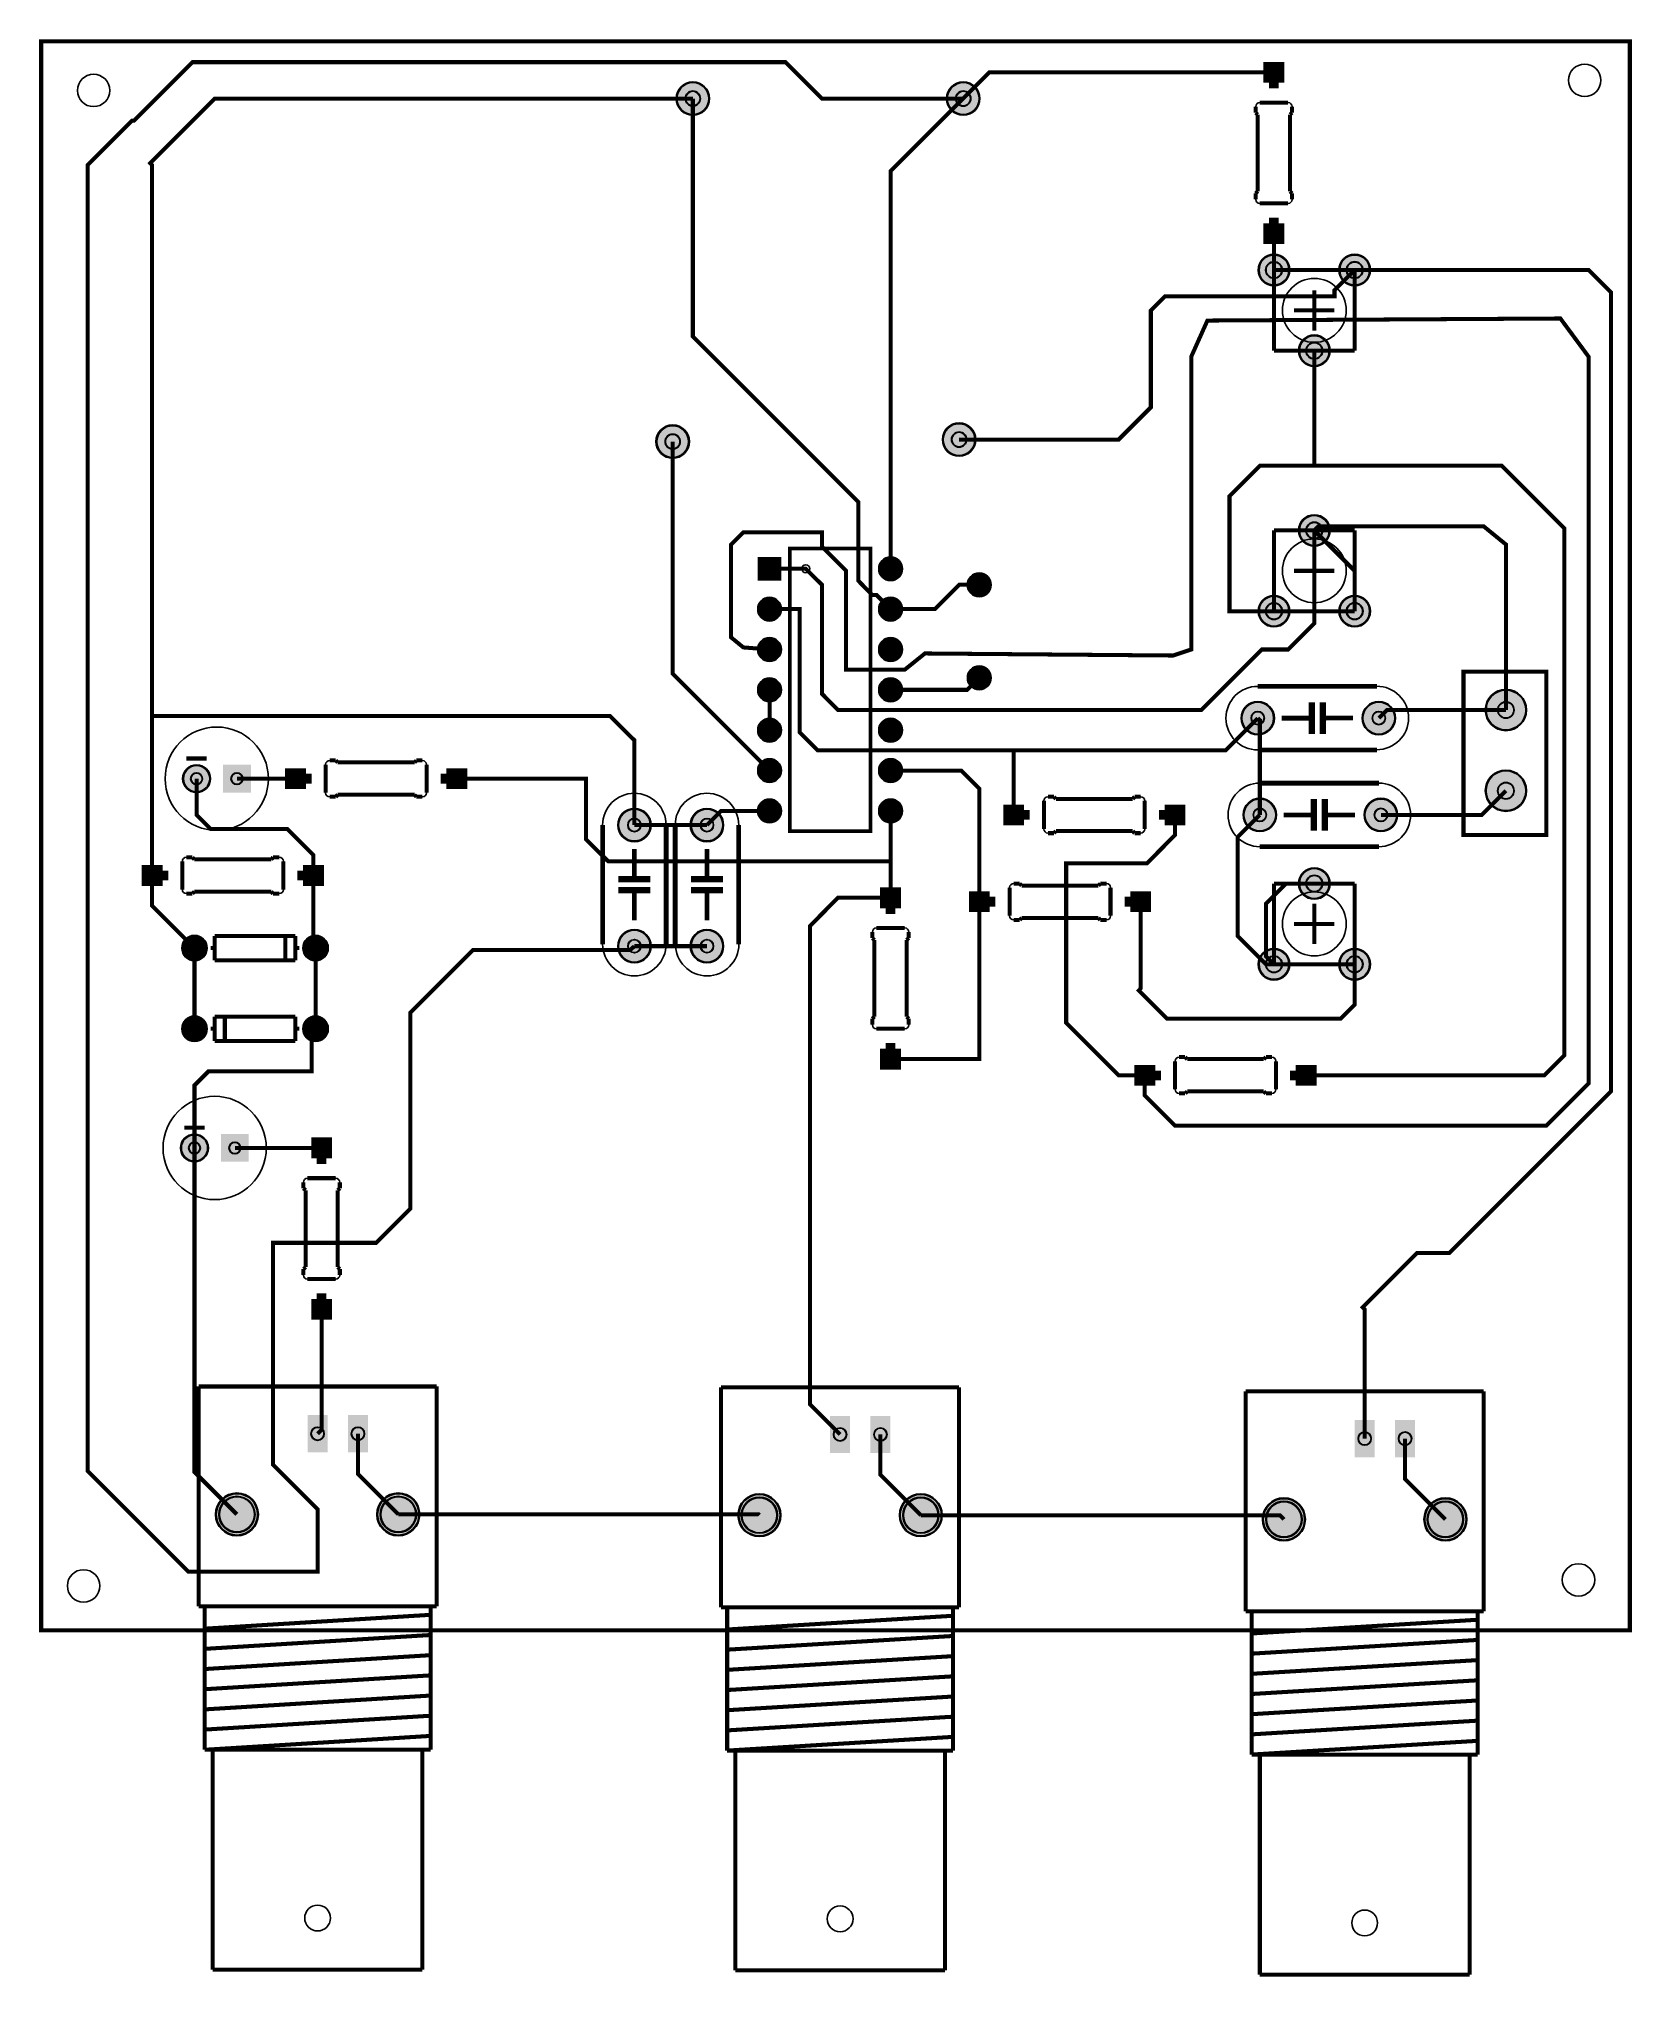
# Model space of a CAD drawing. Header units: millimetres. Extents: x 0 to 100, y -23 to 100.
import ezdxf

# ---------------------------------------------------------------- set-up
doc = ezdxf.new("R2010")
doc.units = ezdxf.units.MM
for name, color, linetype, true_color in [('BoardOutLine', 7, 'Continuous', 0xff00ff), ('BottomSolderMaskLayer', 7, 'Continuous', 0xaa00ff), ('Document', 7, 'Continuous', 0xffffff), ('Multi-Layer', 7, 'Continuous', 0xc0c0c0), ('TopLayer', 7, 'Continuous', 0xff0000), ('TopSilkLayer', 7, 'Continuous', 0xffcc00), ('TopSolderMaskLayer', 7, 'Continuous', 0x800080)]:
    doc.layers.add(name, color=color, linetype=linetype, true_color=true_color)

msp = doc.modelspace()

# ---------------------------------------------------------------- hatches: boundary and pattern name
at = {"layer": 'BottomSolderMaskLayer'}
for points in [[(76.94, 97.39), (76.94, 98.7), (78.25, 98.7), (78.25, 97.39)], [(39.97, 96.39, 1), (42.07, 96.39, 1)], [(56.99, 96.39, 1), (59.09, 96.39, 1)], [(76.94, 87.23), (76.94, 88.54), (78.25, 88.54), (78.25, 87.23)], [(76.61, 85.6, 1), (78.59, 85.6, 1)], [(81.69, 85.6, 1), (83.67, 85.6, 1)], [(79.15, 80.52, 1), (81.13, 80.52, 1)], [(38.7, 74.8, 1), (40.8, 74.8, 1)], [(56.73, 74.93, 1), (58.84, 74.93, 1)], [(79.15, 69.21, 1), (81.13, 69.21, 1)], [(46.6, 67.55), (46.6, 66.05), (45.1, 66.05), (45.1, 67.55)], [(52.72, 66.8, 1), (54.22, 66.8, 1)], [(58.31, 65.79, 1), (59.8, 65.79, 1)], [(45.1, 64.26, 1), (46.6, 64.26, 1)], [(52.72, 64.26, 1), (54.22, 64.26, 1)], [(76.61, 64.13, 1), (78.59, 64.13, 1)], [(81.69, 64.13, 1), (83.67, 64.13, 1)], [(45.1, 61.72, 1), (46.6, 61.72, 1)], [(52.72, 61.72, 1), (54.22, 61.72, 1)], [(58.31, 59.94, 1), (59.8, 59.94, 1)], [(45.1, 59.18, 1), (46.6, 59.18, 1)], [(52.72, 59.18, 1), (54.22, 59.18, 1)], [(90.9, 57.91, 1), (93.5, 57.91, 1)], [(75.53, 57.4, 1), (77.63, 57.4, 1)], [(83.15, 57.4, 1), (85.25, 57.4, 1)], [(45.1, 56.64, 1), (46.6, 56.64, 1)], [(52.72, 56.64, 1), (54.22, 56.64, 1)], [(8.9, 53.59, 1), (10.66, 53.59, 1)], [(11.44, 54.47), (13.2, 54.47), (13.2, 52.72), (11.44, 52.72)], [(15.35, 54.25), (16.66, 54.25), (16.66, 52.94), (15.35, 52.94)], [(25.51, 54.25), (26.82, 54.25), (26.82, 52.94), (25.51, 52.94)], [(45.1, 54.1, 1), (46.6, 54.1, 1)], [(52.72, 54.1, 1), (54.22, 54.1, 1)], [(90.9, 52.83, 1), (93.5, 52.83, 1)], [(45.1, 51.56, 1), (46.6, 51.56, 1)], [(52.72, 51.56, 1), (54.22, 51.56, 1)], [(60.56, 51.96), (61.87, 51.96), (61.87, 50.65), (60.56, 50.65)], [(70.72, 51.96), (72.03, 51.96), (72.03, 50.65), (70.72, 50.65)], [(75.66, 51.31, 1), (77.76, 51.31, 1)], [(83.28, 51.31, 1), (85.38, 51.31, 1)], [(36.29, 50.67, 1), (38.39, 50.67, 1)], [(40.86, 50.67, 1), (42.96, 50.67, 1)], [(6.33, 48.15), (7.64, 48.15), (7.64, 46.84), (6.33, 46.84)], [(16.49, 48.15), (17.8, 48.15), (17.8, 46.84), (16.49, 46.84)], [(79.15, 46.99, 1), (81.13, 46.99, 1)], [(52.81, 45.44), (52.81, 46.76), (54.12, 46.76), (54.12, 45.44)], [(58.4, 46.5), (59.71, 46.5), (59.71, 45.19), (58.4, 45.19)], [(68.56, 46.5), (69.87, 46.5), (69.87, 45.19), (68.56, 45.19)], [(8.85, 42.93, 1), (10.45, 42.93, 1)], [(16.47, 42.93, 1), (18.07, 42.93, 1)], [(36.29, 43.05, 1), (38.39, 43.05, 1)], [(40.86, 43.05, 1), (42.96, 43.05, 1)], [(76.61, 41.91, 1), (78.59, 41.91, 1)], [(81.69, 41.91, 1), (83.67, 41.91, 1)], [(8.85, 37.85, 1), (10.45, 37.85, 1)], [(16.47, 37.85, 1), (18.07, 37.85, 1)], [(52.81, 35.28), (52.81, 36.6), (54.12, 36.6), (54.12, 35.28)], [(68.81, 35.58), (70.13, 35.58), (70.13, 34.27), (68.81, 34.27)], [(78.97, 35.58), (80.29, 35.58), (80.29, 34.27), (78.97, 34.27)], [(8.78, 30.35, 1), (10.53, 30.35, 1)], [(11.32, 31.23), (13.07, 31.23), (13.07, 29.48), (11.32, 29.48)], [(17, 29.7), (17, 31.01), (18.31, 31.01), (18.31, 29.7)], [(17, 19.54), (17, 20.85), (18.31, 20.85), (18.31, 19.54)], [(18.03, 13.54), (18.03, 11.2), (16.77, 11.2), (16.77, 13.54)], [(20.57, 13.54), (20.57, 11.2), (19.31, 11.2), (19.31, 13.54)], [(50.92, 13.49), (50.92, 11.15), (49.66, 11.15), (49.66, 13.49)], [(53.46, 13.49), (53.46, 11.15), (52.2, 11.15), (52.2, 13.49)], [(83.94, 13.24), (83.94, 10.89), (82.68, 10.89), (82.68, 13.24)], [(86.48, 13.24), (86.48, 10.89), (85.22, 10.89), (85.22, 13.24)], [(10.97, 7.29, 1), (13.67, 7.29, 1)], [(21.13, 7.29, 1), (23.83, 7.29, 1)], [(43.86, 7.24, 1), (46.56, 7.24, 1)], [(54.02, 7.24, 1), (56.72, 7.24, 1)], [(76.88, 6.98, 1), (79.58, 6.98, 1)], [(87.04, 6.98, 1), (89.74, 6.98, 1)]]:
    msp.add_hatch(color=256, dxfattribs=at).paths.add_polyline_path(points)
at = {"layer": 'Multi-Layer'}
for points in [[(76.99, 97.44), (76.99, 98.65), (78.2, 98.65), (78.2, 97.44)], [(76.99, 87.28), (76.99, 88.49), (78.2, 88.49), (78.2, 87.28)], [(76.66, 85.6, 1), (78.54, 85.6, 1)], [(81.74, 85.6, 1), (83.62, 85.6, 1)], [(79.2, 80.52, 1), (81.08, 80.52, 1)], [(79.2, 69.21, 1), (81.08, 69.21, 1)], [(46.55, 67.5), (46.55, 66.1), (45.15, 66.1), (45.15, 67.5)], [(52.77, 66.8, 1), (54.17, 66.8, 1)], [(45.15, 64.26, 1), (46.55, 64.26, 1)], [(52.77, 64.26, 1), (54.17, 64.26, 1)], [(76.66, 64.13, 1), (78.54, 64.13, 1)], [(81.74, 64.13, 1), (83.62, 64.13, 1)], [(45.15, 61.72, 1), (46.55, 61.72, 1)], [(52.77, 61.72, 1), (54.17, 61.72, 1)], [(45.15, 59.18, 1), (46.55, 59.18, 1)], [(52.77, 59.18, 1), (54.17, 59.18, 1)], [(75.58, 57.4, 1), (77.58, 57.4, 1)], [(83.2, 57.4, 1), (85.2, 57.4, 1)], [(90.95, 57.91, 1), (93.45, 57.91, 1)], [(45.15, 56.64, 1), (46.55, 56.64, 1)], [(52.77, 56.64, 1), (54.17, 56.64, 1)], [(8.95, 53.59, 1), (10.6, 53.59, 1)], [(11.49, 54.42), (13.14, 54.42), (13.14, 52.77), (11.49, 52.77)], [(45.15, 54.1, 1), (46.55, 54.1, 1)], [(52.77, 54.1, 1), (54.17, 54.1, 1)], [(15.4, 54.2), (16.61, 54.2), (16.61, 52.99), (15.4, 52.99)], [(25.56, 54.2), (26.77, 54.2), (26.77, 52.99), (25.56, 52.99)], [(90.95, 52.83, 1), (93.45, 52.83, 1)], [(45.15, 51.56, 1), (46.55, 51.56, 1)], [(52.77, 51.56, 1), (54.17, 51.56, 1)], [(60.61, 51.91), (61.82, 51.91), (61.82, 50.7), (60.61, 50.7)], [(70.77, 51.91), (71.98, 51.91), (71.98, 50.7), (70.77, 50.7)], [(75.71, 51.31, 1), (77.71, 51.31, 1)], [(83.33, 51.31, 1), (85.33, 51.31, 1)], [(36.34, 50.67, 1), (38.34, 50.67, 1)], [(40.91, 50.67, 1), (42.91, 50.67, 1)], [(6.38, 48.1), (7.59, 48.1), (7.59, 46.89), (6.38, 46.89)], [(16.54, 48.1), (17.75, 48.1), (17.75, 46.89), (16.54, 46.89)], [(79.2, 46.99, 1), (81.08, 46.99, 1)], [(52.86, 45.5), (52.86, 46.71), (54.07, 46.71), (54.07, 45.5)], [(58.45, 46.45), (59.66, 46.45), (59.66, 45.24), (58.45, 45.24)], [(68.61, 46.45), (69.82, 46.45), (69.82, 45.24), (68.61, 45.24)], [(8.9, 42.93, 1), (10.4, 42.93, 1)], [(16.52, 42.93, 1), (18.02, 42.93, 1)], [(36.34, 43.05, 1), (38.34, 43.05, 1)], [(40.91, 43.05, 1), (42.91, 43.05, 1)], [(76.66, 41.91, 1), (78.54, 41.91, 1)], [(81.74, 41.91, 1), (83.62, 41.91, 1)], [(8.9, 37.85, 1), (10.4, 37.85, 1)], [(16.52, 37.85, 1), (18.02, 37.85, 1)], [(52.86, 35.34), (52.86, 36.55), (54.07, 36.55), (54.07, 35.34)], [(68.86, 35.53), (70.07, 35.53), (70.07, 34.32), (68.86, 34.32)], [(79.02, 35.53), (80.23, 35.53), (80.23, 34.32), (79.02, 34.32)], [(8.83, 30.35, 1), (10.48, 30.35, 1)], [(11.37, 31.18), (13.02, 31.18), (13.02, 29.53), (11.37, 29.53)], [(17.05, 29.75), (17.05, 30.96), (18.26, 30.96), (18.26, 29.75)], [(17.05, 19.59), (17.05, 20.8), (18.26, 20.8), (18.26, 19.59)], [(18, 13.45), (18, 11.29), (16.8, 11.29), (16.8, 13.45)], [(20.54, 13.45), (20.54, 11.29), (19.34, 11.29), (19.34, 13.45)], [(50.89, 13.4), (50.89, 11.24), (49.69, 11.24), (49.69, 13.4)], [(53.43, 13.4), (53.43, 11.24), (52.23, 11.24), (52.23, 13.4)], [(83.91, 13.14), (83.91, 10.99), (82.71, 10.99), (82.71, 13.14)], [(86.45, 13.14), (86.45, 10.99), (85.25, 10.99), (85.25, 13.14)], [(11.02, 7.29, 1), (13.62, 7.29, 1)], [(21.18, 7.29, 1), (23.78, 7.29, 1)], [(43.91, 7.24, 1), (46.51, 7.24, 1)], [(54.07, 7.24, 1), (56.67, 7.24, 1)], [(76.93, 6.98, 1), (79.53, 6.98, 1)], [(87.09, 6.98, 1), (89.69, 6.98, 1)]]:
    msp.add_hatch(color=256, dxfattribs=at).paths.add_polyline_path(points)
at = {"layer": 'TopSolderMaskLayer'}
for points in [[(76.94, 97.39), (76.94, 98.7), (78.25, 98.7), (78.25, 97.39)], [(39.97, 96.39, 1), (42.07, 96.39, 1)], [(56.99, 96.39, 1), (59.09, 96.39, 1)], [(76.94, 87.23), (76.94, 88.54), (78.25, 88.54), (78.25, 87.23)], [(76.61, 85.6, 1), (78.59, 85.6, 1)], [(81.69, 85.6, 1), (83.67, 85.6, 1)], [(79.15, 80.52, 1), (81.13, 80.52, 1)], [(38.7, 74.8, 1), (40.8, 74.8, 1)], [(56.73, 74.93, 1), (58.84, 74.93, 1)], [(79.15, 69.21, 1), (81.13, 69.21, 1)], [(46.6, 67.55), (46.6, 66.05), (45.1, 66.05), (45.1, 67.55)], [(52.72, 66.8, 1), (54.22, 66.8, 1)], [(58.31, 65.79, 1), (59.8, 65.79, 1)], [(45.1, 64.26, 1), (46.6, 64.26, 1)], [(52.72, 64.26, 1), (54.22, 64.26, 1)], [(76.61, 64.13, 1), (78.59, 64.13, 1)], [(81.69, 64.13, 1), (83.67, 64.13, 1)], [(45.1, 61.72, 1), (46.6, 61.72, 1)], [(52.72, 61.72, 1), (54.22, 61.72, 1)], [(58.31, 59.94, 1), (59.8, 59.94, 1)], [(45.1, 59.18, 1), (46.6, 59.18, 1)], [(52.72, 59.18, 1), (54.22, 59.18, 1)], [(90.9, 57.91, 1), (93.5, 57.91, 1)], [(75.53, 57.4, 1), (77.63, 57.4, 1)], [(83.15, 57.4, 1), (85.25, 57.4, 1)], [(45.1, 56.64, 1), (46.6, 56.64, 1)], [(52.72, 56.64, 1), (54.22, 56.64, 1)], [(8.9, 53.59, 1), (10.66, 53.59, 1)], [(11.44, 54.47), (13.2, 54.47), (13.2, 52.72), (11.44, 52.72)], [(15.35, 54.25), (16.66, 54.25), (16.66, 52.94), (15.35, 52.94)], [(25.51, 54.25), (26.82, 54.25), (26.82, 52.94), (25.51, 52.94)], [(45.1, 54.1, 1), (46.6, 54.1, 1)], [(52.72, 54.1, 1), (54.22, 54.1, 1)], [(90.9, 52.83, 1), (93.5, 52.83, 1)], [(45.1, 51.56, 1), (46.6, 51.56, 1)], [(52.72, 51.56, 1), (54.22, 51.56, 1)], [(60.56, 51.96), (61.87, 51.96), (61.87, 50.65), (60.56, 50.65)], [(70.72, 51.96), (72.03, 51.96), (72.03, 50.65), (70.72, 50.65)], [(75.66, 51.31, 1), (77.76, 51.31, 1)], [(83.28, 51.31, 1), (85.38, 51.31, 1)], [(36.29, 50.67, 1), (38.39, 50.67, 1)], [(40.86, 50.67, 1), (42.96, 50.67, 1)], [(6.33, 48.15), (7.64, 48.15), (7.64, 46.84), (6.33, 46.84)], [(16.49, 48.15), (17.8, 48.15), (17.8, 46.84), (16.49, 46.84)], [(79.15, 46.99, 1), (81.13, 46.99, 1)], [(52.81, 45.44), (52.81, 46.76), (54.12, 46.76), (54.12, 45.44)], [(58.4, 46.5), (59.71, 46.5), (59.71, 45.19), (58.4, 45.19)], [(68.56, 46.5), (69.87, 46.5), (69.87, 45.19), (68.56, 45.19)], [(8.85, 42.93, 1), (10.45, 42.93, 1)], [(16.47, 42.93, 1), (18.07, 42.93, 1)], [(36.29, 43.05, 1), (38.39, 43.05, 1)], [(40.86, 43.05, 1), (42.96, 43.05, 1)], [(76.61, 41.91, 1), (78.59, 41.91, 1)], [(81.69, 41.91, 1), (83.67, 41.91, 1)], [(8.85, 37.85, 1), (10.45, 37.85, 1)], [(16.47, 37.85, 1), (18.07, 37.85, 1)], [(52.81, 35.28), (52.81, 36.6), (54.12, 36.6), (54.12, 35.28)], [(68.81, 35.58), (70.13, 35.58), (70.13, 34.27), (68.81, 34.27)], [(78.97, 35.58), (80.29, 35.58), (80.29, 34.27), (78.97, 34.27)], [(8.78, 30.35, 1), (10.53, 30.35, 1)], [(11.32, 31.23), (13.07, 31.23), (13.07, 29.48), (11.32, 29.48)], [(17, 29.7), (17, 31.01), (18.31, 31.01), (18.31, 29.7)], [(17, 19.54), (17, 20.85), (18.31, 20.85), (18.31, 19.54)], [(18.03, 13.54), (18.03, 11.2), (16.77, 11.2), (16.77, 13.54)], [(20.57, 13.54), (20.57, 11.2), (19.31, 11.2), (19.31, 13.54)], [(50.92, 13.49), (50.92, 11.15), (49.66, 11.15), (49.66, 13.49)], [(53.46, 13.49), (53.46, 11.15), (52.2, 11.15), (52.2, 13.49)], [(83.94, 13.24), (83.94, 10.89), (82.68, 10.89), (82.68, 13.24)], [(86.48, 13.24), (86.48, 10.89), (85.22, 10.89), (85.22, 13.24)], [(10.97, 7.29, 1), (13.67, 7.29, 1)], [(21.13, 7.29, 1), (23.83, 7.29, 1)], [(43.86, 7.24, 1), (46.56, 7.24, 1)], [(54.02, 7.24, 1), (56.72, 7.24, 1)], [(76.88, 6.98, 1), (79.58, 6.98, 1)], [(87.04, 6.98, 1), (89.74, 6.98, 1)]]:
    msp.add_hatch(color=256, dxfattribs=at).paths.add_polyline_path(points)

# ---------------------------------------------------------------- linework, layer by layer
at = {"layer": 'BoardOutLine', "const_width": 0.254}
msp.add_lwpolyline([(0, 100), (100, 100), (100, 0), (0, 0), (0, 100)], close=True, dxfattribs=at)
at = {"layer": 'BottomSolderMaskLayer'}
for centre, radius in [((41.02, 96.39), 1.05), ((58.04, 96.39), 1.05), ((77.6, 98.04), 0.44), ((41.02, 96.39), 0.48), ((58.04, 96.39), 0.48), ((77.6, 87.88), 0.44), ((77.6, 85.6), 0.991), ((82.68, 85.6), 0.991), ((77.6, 85.6), 0.527), ((82.68, 85.6), 0.527), ((80.14, 80.52), 0.991), ((80.14, 80.52), 0.527), ((39.75, 74.8), 1.05), ((39.75, 74.8), 0.48), ((57.78, 74.93), 1.05), ((57.78, 74.93), 0.48), ((80.14, 69.21), 0.991), ((80.14, 69.21), 0.527), ((45.85, 66.8), 0.381), ((53.47, 66.8), 0.749), ((53.47, 66.8), 0.381), ((59.05, 65.79), 0.749), ((59.05, 65.79), 0.381), ((45.85, 64.26), 0.749), ((45.85, 64.26), 0.381), ((53.47, 64.26), 0.749), ((53.47, 64.26), 0.381), ((77.6, 64.13), 0.991), ((77.6, 64.13), 0.527), ((82.68, 64.13), 0.991), ((82.68, 64.13), 0.527), ((45.85, 61.72), 0.749), ((45.85, 61.72), 0.381), ((53.47, 61.72), 0.749), ((53.47, 61.72), 0.381), ((59.05, 59.94), 0.749), ((45.85, 59.18), 0.749), ((45.85, 59.18), 0.381), ((53.47, 59.18), 0.749), ((53.47, 59.18), 0.381), ((59.05, 59.94), 0.381), ((92.2, 57.91), 1.3), ((76.58, 57.4), 1.05), ((84.2, 57.4), 1.05), ((92.2, 57.91), 0.52), ((45.85, 56.64), 0.749), ((45.85, 56.64), 0.381), ((53.47, 56.64), 0.749), ((53.47, 56.64), 0.381), ((76.58, 57.4), 0.42), ((84.2, 57.4), 0.42), ((9.78, 53.59), 0.876), ((45.85, 54.1), 0.749), ((45.85, 54.1), 0.381), ((53.47, 54.1), 0.749), ((53.47, 54.1), 0.381), ((9.78, 53.59), 0.372), ((12.32, 53.59), 0.372), ((16, 53.59), 0.44), ((26.16, 53.59), 0.44), ((92.2, 52.83), 1.3), ((92.2, 52.83), 0.52), ((45.85, 51.56), 0.749), ((45.85, 51.56), 0.381), ((53.47, 51.56), 0.749), ((53.47, 51.56), 0.381), ((76.71, 51.31), 1.05), ((84.33, 51.31), 1.05), ((37.34, 50.67), 1.05), ((37.34, 50.67), 0.42), ((41.91, 50.67), 1.05), ((41.91, 50.67), 0.42), ((61.21, 51.31), 0.44), ((71.37, 51.31), 0.44), ((76.71, 51.31), 0.42), ((84.33, 51.31), 0.42), ((6.98, 47.5), 0.44), ((17.14, 47.5), 0.44), ((80.14, 46.99), 0.991), ((80.14, 46.99), 0.527), ((53.47, 46.1), 0.44), ((59.05, 45.85), 0.44), ((69.21, 45.85), 0.44), ((9.65, 42.93), 0.801), ((9.65, 42.93), 0.534), ((17.27, 42.93), 0.801), ((17.27, 42.93), 0.534), ((37.34, 43.05), 1.05), ((37.34, 43.05), 0.42), ((41.91, 43.05), 1.05), ((41.91, 43.05), 0.42), ((77.6, 41.91), 0.991), ((77.6, 41.91), 0.527), ((82.68, 41.91), 0.991), ((82.68, 41.91), 0.527), ((9.65, 37.85), 0.801), ((9.65, 37.85), 0.534), ((17.27, 37.85), 0.801), ((17.27, 37.85), 0.534), ((53.47, 35.94), 0.44), ((69.47, 34.92), 0.44), ((79.63, 34.92), 0.44), ((9.65, 30.35), 0.876), ((9.65, 30.35), 0.372), ((12.19, 30.35), 0.372), ((17.65, 30.35), 0.44), ((17.65, 20.19), 0.44), ((17.4, 12.37), 0.418), ((19.94, 12.37), 0.418), ((50.29, 12.32), 0.418), ((52.83, 12.32), 0.418), ((83.31, 12.06), 0.418), ((85.85, 12.06), 0.418), ((12.32, 7.29), 1.35), ((22.48, 7.29), 1.35), ((12.32, 7.29), 1.14), ((22.48, 7.29), 1.14), ((45.21, 7.24), 1.35), ((45.21, 7.24), 1.14), ((55.37, 7.24), 1.35), ((55.37, 7.24), 1.14), ((78.23, 6.98), 1.35), ((78.23, 6.98), 1.14), ((88.39, 6.98), 1.35), ((88.39, 6.98), 1.14)]:
    msp.add_circle(centre, radius, dxfattribs=at)
at = {"layer": 'Document'}
for points, const_width in [([(77.6, 98.04), (77.6, 97.03)], 0.61), ([(77.6, 87.88), (77.6, 88.9)], 0.61), ([(16, 53.59), (17.02, 53.59)], 0.61), ([(26.16, 53.59), (25.15, 53.59)], 0.61), ([(61.21, 51.31), (62.23, 51.31)], 0.61), ([(71.37, 51.31), (70.36, 51.31)], 0.61), ([(6.98, 47.5), (8, 47.5)], 0.61), ([(17.14, 47.5), (16.13, 47.5)], 0.61), ([(53.47, 46.1), (53.47, 45.08)], 0.61), ([(59.05, 45.85), (60.07, 45.85)], 0.61), ([(69.21, 45.85), (68.2, 45.85)], 0.61), ([(53.47, 35.94), (53.47, 36.96)], 0.61), ([(69.47, 34.92), (70.49, 34.92)], 0.61), ([(79.63, 34.92), (78.61, 34.92)], 0.61), ([(17.65, 30.35), (17.65, 29.34)], 0.61), ([(17.65, 20.19), (17.65, 21.21)], 0.61), ([(10.29, -7.52), (10.29, 1.5)], 0.254), ([(24.51, 1.5), (24.51, -7.52)], 0.254), ([(43.18, -7.57), (43.18, 1.45)], 0.254), ([(57.4, 1.45), (57.4, -7.57)], 0.254), ([(76.2, -7.82), (76.2, 1.19)], 0.254), ([(90.42, 1.19), (90.42, -7.82)], 0.254), ([(24.49, 0.97), (10.31, 0.1)], 0.254), ([(57.38, 0.91), (43.21, 0.05)], 0.254), ([(90.4, 0.66), (76.23, -0.2)], 0.254), ([(24.49, -0.3), (10.31, -1.17)], 0.254), ([(57.38, -0.36), (43.21, -1.22)], 0.254), ([(90.4, -0.61), (76.23, -1.47)], 0.254), ([(24.49, -1.57), (10.31, -2.44)], 0.254), ([(57.38, -1.63), (43.21, -2.49)], 0.254), ([(90.4, -1.88), (76.23, -2.74)], 0.254), ([(24.49, -2.84), (10.31, -3.71)], 0.254), ([(57.38, -2.9), (43.21, -3.76)], 0.254), ([(90.4, -3.15), (76.23, -4.01)], 0.254), ([(24.49, -4.11), (10.31, -4.98)], 0.254), ([(57.38, -4.17), (43.21, -5.03)], 0.254), ([(90.4, -4.42), (76.23, -5.28)], 0.254), ([(24.49, -5.38), (10.31, -6.25)], 0.254), ([(57.38, -5.44), (43.21, -6.3)], 0.254), ([(90.4, -5.69), (76.23, -6.55)], 0.254), ([(10.31, -7.52), (10.29, -7.52)], 0.254), ([(24.49, -6.65), (10.31, -7.52)], 0.254), ([(10.79, -7.52), (10.31, -7.52)], 0.254), ([(24, -7.52), (10.79, -7.52)], 0.254), ([(10.79, -7.52), (10.79, -21.36)], 0.254), ([(24.51, -7.52), (24, -7.52)], 0.254), ([(24, -21.36), (24, -7.52)], 0.254), ([(57.38, -6.71), (43.21, -7.57)], 0.254), ([(90.4, -6.96), (76.23, -7.82)], 0.254), ([(43.21, -7.57), (43.18, -7.57)], 0.254), ([(43.69, -7.57), (43.21, -7.57)], 0.254), ([(56.9, -7.57), (43.69, -7.57)], 0.254), ([(43.69, -7.57), (43.69, -21.41)], 0.254), ([(57.4, -7.57), (56.9, -7.57)], 0.254), ([(56.9, -21.41), (56.9, -7.57)], 0.254), ([(76.23, -7.82), (76.2, -7.82)], 0.254), ([(76.71, -7.82), (76.23, -7.82)], 0.254), ([(89.92, -7.82), (76.71, -7.82)], 0.254), ([(76.71, -7.82), (76.71, -21.67)], 0.254), ([(90.42, -7.82), (89.92, -7.82)], 0.254), ([(89.92, -21.67), (89.92, -7.82)], 0.254), ([(10.79, -21.36), (24, -21.36)], 0.254), ([(43.69, -21.41), (56.9, -21.41)], 0.254), ([(76.71, -21.67), (89.92, -21.67)], 0.254)]:
    msp.add_lwpolyline(points, dxfattribs=dict(at, const_width=const_width))
for centre in [(17.4, -18.11), (50.29, -18.16), (83.31, -18.42)]:
    msp.add_circle(centre, 0.813, dxfattribs=at)
at = {"layer": 'Multi-Layer'}
for centre, radius in [((3.3, 96.9), 1.02), ((41.02, 96.39), 1), ((58.04, 96.39), 1), ((77.6, 98.04), 0.406), ((97.16, 97.54), 1.02), ((41.02, 96.39), 0.457), ((58.04, 96.39), 0.457), ((77.6, 87.88), 0.406), ((77.6, 85.6), 0.94), ((82.68, 85.6), 0.94), ((77.6, 85.6), 0.5), ((82.68, 85.6), 0.5), ((80.14, 80.52), 0.94), ((80.14, 80.52), 0.5), ((39.75, 74.8), 1), ((39.75, 74.8), 0.457), ((57.78, 74.93), 1), ((57.78, 74.93), 0.457), ((80.14, 69.21), 0.94), ((80.14, 69.21), 0.5), ((45.85, 66.8), 0.356), ((53.47, 66.8), 0.699), ((53.47, 66.8), 0.356), ((59.05, 65.79), 0.699), ((59.05, 65.79), 0.356), ((45.85, 64.26), 0.699), ((45.85, 64.26), 0.356), ((53.47, 64.26), 0.699), ((53.47, 64.26), 0.356), ((77.6, 64.13), 0.94), ((77.6, 64.13), 0.5), ((82.68, 64.13), 0.94), ((82.68, 64.13), 0.5), ((45.85, 61.72), 0.699), ((45.85, 61.72), 0.356), ((53.47, 61.72), 0.699), ((53.47, 61.72), 0.356), ((59.05, 59.94), 0.699), ((45.85, 59.18), 0.699), ((45.85, 59.18), 0.356), ((53.47, 59.18), 0.699), ((53.47, 59.18), 0.356), ((59.05, 59.94), 0.356), ((76.58, 57.4), 1), ((84.2, 57.4), 1), ((92.2, 57.91), 1.25), ((92.2, 57.91), 0.5), ((45.85, 56.64), 0.699), ((45.85, 56.64), 0.356), ((53.47, 56.64), 0.699), ((53.47, 56.64), 0.356), ((76.58, 57.4), 0.4), ((84.2, 57.4), 0.4), ((9.78, 53.59), 0.826), ((45.85, 54.1), 0.699), ((45.85, 54.1), 0.356), ((53.47, 54.1), 0.699), ((53.47, 54.1), 0.356), ((9.78, 53.59), 0.351), ((12.32, 53.59), 0.351), ((16, 53.59), 0.406), ((26.16, 53.59), 0.406), ((92.2, 52.83), 1.25), ((92.2, 52.83), 0.5), ((45.85, 51.56), 0.699), ((45.85, 51.56), 0.356), ((53.47, 51.56), 0.699), ((53.47, 51.56), 0.356), ((76.71, 51.31), 1), ((84.33, 51.31), 1), ((37.34, 50.67), 1), ((37.34, 50.67), 0.4), ((41.91, 50.67), 1), ((41.91, 50.67), 0.4), ((61.21, 51.31), 0.406), ((71.37, 51.31), 0.406), ((76.71, 51.31), 0.4), ((84.33, 51.31), 0.4), ((6.98, 47.5), 0.406), ((17.14, 47.5), 0.406), ((80.14, 46.99), 0.94), ((80.14, 46.99), 0.5), ((53.47, 46.1), 0.406), ((59.05, 45.85), 0.406), ((69.21, 45.85), 0.406), ((9.65, 42.93), 0.75), ((9.65, 42.93), 0.5), ((17.27, 42.93), 0.75), ((17.27, 42.93), 0.5), ((37.34, 43.05), 1), ((37.34, 43.05), 0.4), ((41.91, 43.05), 1), ((41.91, 43.05), 0.4), ((77.6, 41.91), 0.94), ((77.6, 41.91), 0.5), ((82.68, 41.91), 0.94), ((82.68, 41.91), 0.5), ((9.65, 37.85), 0.75), ((9.65, 37.85), 0.5), ((17.27, 37.85), 0.75), ((17.27, 37.85), 0.5), ((53.47, 35.94), 0.406), ((69.47, 34.92), 0.406), ((79.63, 34.92), 0.406), ((9.65, 30.35), 0.826), ((9.65, 30.35), 0.351), ((12.19, 30.35), 0.351), ((17.65, 30.35), 0.406), ((17.65, 20.19), 0.406), ((17.4, 12.37), 0.399), ((19.94, 12.37), 0.399), ((50.29, 12.32), 0.399), ((52.83, 12.32), 0.399), ((83.31, 12.06), 0.399), ((85.85, 12.06), 0.399), ((12.32, 7.29), 1.3), ((12.32, 7.29), 1.1), ((22.48, 7.29), 1.3), ((22.48, 7.29), 1.1), ((45.21, 7.24), 1.3), ((45.21, 7.24), 1.1), ((55.37, 7.24), 1.3), ((55.37, 7.24), 1.1), ((78.23, 6.98), 1.3), ((78.23, 6.98), 1.1), ((88.39, 6.98), 1.3), ((88.39, 6.98), 1.1), ((2.67, 2.79), 1.02), ((96.77, 3.17), 1.02)]:
    msp.add_circle(centre, radius, dxfattribs=at)
at = {"layer": 'TopLayer', "const_width": 0.254}
for points in [[(58.04, 96.39), (49.15, 96.39), (46.86, 98.68), (9.52, 98.68), (5.84, 95), (5.72, 95), (2.92, 92.2), (2.92, 10.03), (9.27, 3.68), (17.4, 3.68), (17.4, 7.62), (14.6, 10.41), (14.6, 24.38), (21.08, 24.38), (23.24, 26.54), (23.24, 38.86), (27.18, 42.8), (37.08, 42.8), (37.34, 43.05)], [(58.04, 96.39), (59.69, 98.04), (77.6, 98.04)], [(41.02, 96.39), (10.92, 96.39), (6.86, 92.33), (6.98, 92.2), (6.98, 47.5)], [(41.02, 96.39), (41.02, 81.41), (51.44, 70.99), (51.44, 66.04), (52.32, 65.15), (52.58, 65.15), (53.47, 64.26)], [(53.47, 66.8), (53.47, 91.82), (58.04, 96.39)], [(77.6, 85.6), (77.6, 87.88)], [(57.78, 74.93), (67.82, 74.93), (69.85, 76.96), (69.85, 83.06), (70.74, 83.95), (81.41, 83.95), (81.41, 84.33), (82.68, 85.6)], [(82.68, 85.6), (97.41, 85.6), (98.81, 84.2), (98.81, 33.91), (88.65, 23.75), (86.61, 23.75), (83.19, 20.32), (83.31, 20.19), (83.31, 12.06)], [(69.47, 34.92), (69.47, 33.65), (71.37, 31.75), (94.74, 31.75), (97.41, 34.42), (97.41, 80.14), (95.63, 82.55), (73.41, 82.42), (72.39, 80.14), (72.39, 61.72), (71.25, 61.34), (55.63, 61.47), (54.36, 60.45), (50.67, 60.45), (50.67, 66.67), (49.15, 68.2), (49.15, 69.09), (44.2, 69.09), (43.43, 68.33), (43.43, 62.48), (44.2, 61.85), (45.85, 61.72)], [(80.14, 80.52), (80.14, 73.28)], [(39.75, 74.8), (39.75, 60.2), (45.85, 54.1)], [(77.6, 64.13), (74.8, 64.13), (74.8, 71.37), (76.71, 73.28), (91.95, 73.28), (95.88, 69.34), (95.88, 36.19), (94.61, 34.92), (79.63, 34.92)], [(80.14, 69.21), (80.14, 63.37), (78.49, 61.72), (76.83, 61.72), (73.02, 57.91), (50.16, 57.91), (49.15, 58.93), (49.15, 65.79), (48.13, 66.8), (45.85, 66.8)], [(92.2, 57.91), (92.2, 68.33), (90.8, 69.47), (80.39, 69.47), (80.14, 69.21)], [(82.68, 64.13), (82.68, 66.67), (80.14, 69.21)], [(53.47, 64.26), (56.26, 64.26), (57.78, 65.79), (59.05, 65.79)], [(45.85, 64.26), (47.75, 64.26), (47.75, 56.51), (48.89, 55.37), (74.55, 55.37), (76.58, 57.4)], [(45.85, 59.18), (45.85, 56.64)], [(53.47, 59.18), (58.29, 59.18), (59.05, 59.94)], [(92.2, 57.91), (84.71, 57.91), (84.2, 57.4)], [(37.34, 50.67), (37.34, 56.01), (35.81, 57.53), (6.98, 57.53)], [(76.71, 51.31), (76.71, 57.28), (76.58, 57.4)], [(61.21, 51.31), (61.21, 55.37)], [(9.78, 53.59), (9.78, 51.31), (10.67, 50.42), (15.49, 50.42), (17.14, 48.77), (17.14, 47.5)], [(12.32, 53.59), (16, 53.59)], [(26.16, 53.59), (34.29, 53.59), (34.29, 49.78), (35.69, 48.39), (53.47, 48.39), (53.47, 51.56)], [(53.47, 35.94), (59.05, 35.94), (59.05, 52.96), (57.91, 54.1), (53.47, 54.1)], [(84.33, 51.31), (90.68, 51.31), (92.2, 52.83)], [(41.91, 50.67), (37.34, 50.67)], [(45.85, 51.56), (42.8, 51.56), (41.91, 50.67)], [(53.47, 46.1), (53.47, 51.56)], [(69.47, 34.92), (67.82, 34.92), (64.52, 38.23), (64.52, 48.26), (69.6, 48.26), (71.37, 50.04), (71.37, 51.31)], [(77.6, 41.91), (77.09, 41.91), (75.31, 43.69), (75.31, 49.91), (76.71, 51.31)], [(6.98, 47.5), (6.98, 45.59), (9.65, 42.93)], [(17.27, 42.93), (17.14, 43.05), (17.14, 47.5)], [(80.14, 46.99), (78.36, 46.99), (77.09, 45.72), (77.09, 42.42), (77.6, 41.91)], [(53.47, 46.1), (50.16, 46.1), (48.39, 44.32), (48.39, 14.22), (50.29, 12.32)], [(82.68, 41.91), (82.68, 39.37), (81.79, 38.48), (70.87, 38.48), (69.09, 40.26), (69.21, 40.39), (69.21, 45.85)], [(41.91, 43.05), (37.34, 43.05)], [(9.65, 37.85), (9.65, 42.93)], [(17.27, 37.85), (17.27, 42.93)], [(9.65, 30.35), (9.65, 34.29), (10.54, 35.18), (17.02, 35.18), (17.02, 37.59), (17.27, 37.85)], [(9.65, 30.35), (9.65, 9.96), (12.32, 7.29)], [(12.19, 30.35), (17.65, 30.35)], [(17.4, 12.37), (17.65, 12.62), (17.65, 20.19)], [(19.94, 12.37), (19.94, 9.83), (22.48, 7.29)], [(55.37, 7.24), (52.83, 9.78), (52.83, 12.32)], [(88.39, 6.98), (85.85, 9.52), (85.85, 12.06)], [(22.48, 7.29), (45.16, 7.29), (45.21, 7.24)], [(55.37, 7.24), (77.98, 7.24), (78.23, 6.98)]]:
    msp.add_lwpolyline(points, dxfattribs=at)
at = {"layer": 'TopSilkLayer'}
for points, const_width in [([(78.49, 96.14), (76.71, 96.14)], 0.254), ([(76.45, 95.88), (76.45, 95.5)], 0.254), ([(76.58, 95.38), (76.45, 95.5)], 0.254), ([(76.58, 95.38), (76.58, 90.55)], 0.254), ([(78.61, 95.38), (78.74, 95.5)], 0.254), ([(78.61, 95.38), (78.61, 90.55)], 0.254), ([(78.74, 95.88), (78.74, 95.5)], 0.254), ([(76.58, 90.55), (76.45, 90.42)], 0.254), ([(76.45, 90.04), (76.45, 90.42)], 0.254), ([(78.61, 90.55), (78.74, 90.42)], 0.254), ([(78.74, 90.04), (78.74, 90.42)], 0.254), ([(78.49, 89.79), (76.71, 89.79)], 0.254), ([(82.68, 85.6), (77.6, 85.6)], 0.254), ([(77.6, 85.6), (77.6, 80.52)], 0.254), ([(82.68, 80.52), (82.68, 85.6)], 0.254), ([(80.14, 84.33), (80.14, 83.06)], 0.254), ([(80.14, 83.06), (78.87, 83.06)], 0.254), ([(81.41, 83.06), (80.14, 83.06)], 0.254), ([(80.14, 81.79), (80.14, 83.06)], 0.254), ([(77.6, 80.52), (82.68, 80.52)], 0.254), ([(82.68, 69.21), (77.6, 69.21)], 0.254), ([(77.6, 69.21), (77.6, 64.13)], 0.254), ([(82.68, 64.13), (82.68, 69.21)], 0.254), ([(80.14, 67.94), (80.14, 66.67)], 0.254), ([(78.87, 66.67), (80.14, 66.67)], 0.254), ([(80.14, 65.4), (80.14, 66.67)], 0.254), ([(80.14, 66.67), (81.41, 66.67)], 0.254), ([(77.6, 64.13), (82.68, 64.13)], 0.254), ([(76.58, 59.4), (84.08, 59.4)], 0.3), ([(79.98, 56.4), (79.98, 58.4)], 0.4), ([(80.68, 58.4), (80.68, 56.4)], 0.4), ([(78.08, 57.4), (79.98, 57.4)], 0.3), ([(80.68, 57.4), (82.58, 57.41)], 0.3), ([(84.08, 55.4), (76.58, 55.4)], 0.3), ([(10.41, 54.86), (9.14, 54.86)], 0.254), ([(17.91, 52.7), (17.91, 54.48)], 0.254), ([(18.16, 54.74), (18.54, 54.74)], 0.254), ([(18.67, 54.61), (18.54, 54.74)], 0.254), ([(23.5, 54.61), (18.67, 54.61)], 0.254), ([(23.5, 54.61), (23.62, 54.74)], 0.254), ([(24, 54.74), (23.62, 54.74)], 0.254), ([(24.26, 52.7), (24.26, 54.48)], 0.254), ([(76.71, 53.31), (84.21, 53.31)], 0.3), ([(18.16, 52.45), (18.54, 52.45)], 0.254), ([(18.67, 52.58), (18.54, 52.45)], 0.254), ([(23.5, 52.58), (18.67, 52.58)], 0.254), ([(23.5, 52.58), (23.62, 52.45)], 0.254), ([(24, 52.45), (23.62, 52.45)], 0.254), ([(63.12, 50.42), (63.12, 52.2)], 0.254), ([(63.37, 52.45), (63.75, 52.45)], 0.254), ([(63.88, 52.32), (63.75, 52.45)], 0.254), ([(68.71, 52.32), (63.88, 52.32)], 0.254), ([(68.71, 52.32), (68.83, 52.45)], 0.254), ([(69.21, 52.45), (68.83, 52.45)], 0.254), ([(69.47, 50.42), (69.47, 52.2)], 0.254), ([(80.11, 50.31), (80.11, 52.31)], 0.4), ([(80.81, 52.31), (80.81, 50.31)], 0.4), ([(35.34, 43.17), (35.34, 50.67)], 0.3), ([(39.34, 50.67), (39.34, 43.17)], 0.3), ([(39.91, 43.17), (39.91, 50.67)], 0.3), ([(43.91, 50.67), (43.91, 43.17)], 0.3), ([(78.21, 51.31), (80.11, 51.31)], 0.3), ([(80.81, 51.31), (82.71, 51.31)], 0.3), ([(37.34, 49.17), (37.34, 47.27)], 0.3), ([(41.91, 49.17), (41.91, 47.27)], 0.3), ([(63.37, 50.16), (63.75, 50.16)], 0.254), ([(63.88, 50.29), (63.75, 50.16)], 0.254), ([(68.71, 50.29), (63.88, 50.29)], 0.254), ([(68.71, 50.29), (68.83, 50.16)], 0.254), ([(69.21, 50.16), (68.83, 50.16)], 0.254), ([(84.21, 49.31), (76.71, 49.31)], 0.3), ([(8.89, 46.61), (8.89, 48.39)], 0.254), ([(9.14, 48.64), (9.52, 48.64)], 0.254), ([(9.65, 48.51), (9.52, 48.64)], 0.254), ([(14.48, 48.51), (9.65, 48.51)], 0.254), ([(14.48, 48.51), (14.6, 48.64)], 0.254), ([(14.99, 48.64), (14.6, 48.64)], 0.254), ([(15.24, 46.61), (15.24, 48.39)], 0.254), ([(36.34, 47.27), (38.34, 47.27)], 0.4), ([(40.91, 47.27), (42.91, 47.27)], 0.4), ([(60.96, 44.96), (60.96, 46.74)], 0.254), ([(61.21, 46.99), (61.59, 46.99)], 0.254), ([(61.72, 46.86), (61.59, 46.99)], 0.254), ([(66.55, 46.86), (61.72, 46.86)], 0.254), ([(66.55, 46.86), (66.67, 46.99)], 0.254), ([(67.06, 46.99), (66.67, 46.99)], 0.254), ([(67.31, 44.96), (67.31, 46.74)], 0.254), ([(82.68, 46.99), (77.6, 46.99)], 0.254), ([(77.6, 46.99), (77.6, 41.91)], 0.254), ([(82.68, 41.91), (82.68, 46.99)], 0.254), ([(9.14, 46.35), (9.52, 46.35)], 0.254), ([(9.65, 46.48), (9.52, 46.35)], 0.254), ([(14.48, 46.48), (9.65, 46.48)], 0.254), ([(14.48, 46.48), (14.6, 46.35)], 0.254), ([(14.99, 46.35), (14.6, 46.35)], 0.254), ([(38.34, 46.57), (36.34, 46.57)], 0.4), ([(37.34, 46.57), (37.34, 44.68)], 0.3), ([(42.91, 46.57), (40.91, 46.57)], 0.4), ([(41.91, 46.57), (41.91, 44.68)], 0.3), ([(80.14, 45.72), (80.14, 44.45)], 0.254), ([(61.21, 44.7), (61.59, 44.7)], 0.254), ([(61.72, 44.83), (61.59, 44.7)], 0.254), ([(66.55, 44.83), (61.72, 44.83)], 0.254), ([(66.55, 44.83), (66.67, 44.7)], 0.254), ([(67.06, 44.7), (66.67, 44.7)], 0.254), ([(78.87, 44.45), (80.14, 44.45)], 0.254), ([(80.14, 43.18), (80.14, 44.45)], 0.254), ([(80.14, 44.45), (81.41, 44.45)], 0.254), ([(10.92, 43.69), (16, 43.69)], 0.254), ([(10.92, 42.93), (10.92, 43.69)], 0.254), ([(15.37, 43.56), (15.37, 42.29)], 0.254), ([(16, 43.69), (16, 42.93)], 0.254), ([(52.32, 43.94), (52.32, 43.56)], 0.254), ([(52.45, 43.43), (52.32, 43.56)], 0.254), ([(52.45, 43.43), (52.45, 38.61)], 0.254), ([(54.36, 44.2), (52.58, 44.2)], 0.254), ([(54.48, 43.43), (54.61, 43.56)], 0.254), ([(54.48, 43.43), (54.48, 38.61)], 0.254), ([(54.61, 43.94), (54.61, 43.56)], 0.254), ([(10.92, 42.93), (10.67, 42.93)], 0.254), ([(10.92, 42.16), (10.92, 42.93)], 0.254), ([(16, 42.16), (10.92, 42.16)], 0.254), ([(16, 42.93), (16, 42.16)], 0.254), ([(16, 42.93), (16.26, 42.93)], 0.254), ([(77.6, 41.91), (82.68, 41.91)], 0.254), ([(10.92, 37.85), (10.92, 38.61)], 0.254), ([(10.92, 38.61), (16, 38.61)], 0.254), ([(11.56, 37.21), (11.56, 38.48)], 0.254), ([(16, 38.61), (16, 37.85)], 0.254), ([(52.45, 38.61), (52.32, 38.48)], 0.254), ([(52.32, 38.1), (52.32, 38.48)], 0.254), ([(54.48, 38.61), (54.61, 38.48)], 0.254), ([(54.61, 38.1), (54.61, 38.48)], 0.254), ([(10.92, 37.85), (10.67, 37.85)], 0.254), ([(10.92, 37.08), (10.92, 37.85)], 0.254), ([(16, 37.08), (10.92, 37.08)], 0.254), ([(16, 37.85), (16, 37.08)], 0.254), ([(16, 37.85), (16.26, 37.85)], 0.254), ([(54.36, 37.85), (52.58, 37.85)], 0.254), ([(71.37, 34.04), (71.37, 35.81)], 0.254), ([(71.63, 36.07), (72.01, 36.07)], 0.254), ([(72.14, 35.94), (72.01, 36.07)], 0.254), ([(76.96, 35.94), (72.14, 35.94)], 0.254), ([(76.96, 35.94), (77.09, 36.07)], 0.254), ([(77.47, 36.07), (77.09, 36.07)], 0.254), ([(77.72, 34.04), (77.72, 35.81)], 0.254), ([(71.63, 33.78), (72.01, 33.78)], 0.254), ([(72.14, 33.91), (72.01, 33.78)], 0.254), ([(76.96, 33.91), (72.14, 33.91)], 0.254), ([(76.96, 33.91), (77.09, 33.78)], 0.254), ([(77.47, 33.78), (77.09, 33.78)], 0.254), ([(10.29, 31.62), (9.02, 31.62)], 0.254), ([(18.54, 28.45), (16.76, 28.45)], 0.254), ([(16.51, 28.19), (16.51, 27.81)], 0.254), ([(16.64, 27.69), (16.51, 27.81)], 0.254), ([(16.64, 27.69), (16.64, 22.86)], 0.254), ([(18.67, 27.69), (18.8, 27.81)], 0.254), ([(18.67, 27.69), (18.67, 22.86)], 0.254), ([(18.8, 28.19), (18.8, 27.81)], 0.254), ([(16.64, 22.86), (16.51, 22.73)], 0.254), ([(16.51, 22.35), (16.51, 22.73)], 0.254), ([(18.54, 22.1), (16.76, 22.1)], 0.254), ([(18.67, 22.86), (18.8, 22.73)], 0.254), ([(18.8, 22.35), (18.8, 22.73)], 0.254), ([(24.89, 15.34), (9.91, 15.34)], 0.254), ([(9.91, 15.34), (9.91, 1.5)], 0.254), ([(24.89, 1.5), (24.89, 15.34)], 0.254), ([(57.78, 15.29), (42.8, 15.29)], 0.254), ([(42.8, 15.29), (42.8, 1.45)], 0.254), ([(57.78, 1.45), (57.78, 15.29)], 0.254), ([(90.8, 15.04), (75.82, 15.04)], 0.254), ([(75.82, 15.04), (75.82, 1.19)], 0.254), ([(90.8, 1.19), (90.8, 15.04)], 0.254), ([(9.91, 1.5), (24.89, 1.5)], 0.254), ([(42.8, 1.45), (57.78, 1.45)], 0.254), ([(75.82, 1.19), (90.8, 1.19)], 0.254)]:
    msp.add_lwpolyline(points, dxfattribs=dict(at, const_width=const_width))
for points, const_width in [([(47.12, 68.07), (47.12, 50.29), (52.2, 50.29), (52.2, 68.07), (47.12, 68.07)], 0.229), ([(89.53, 60.32), (94.74, 60.32), (94.74, 50.04), (89.53, 50.04), (89.53, 60.32)], 0.254)]:
    msp.add_lwpolyline(points, close=True, dxfattribs=dict(at, const_width=const_width))
for centre, radius in [((80.14, 83.06), 2.01), ((80.14, 66.67), 2.01), ((48.13, 66.8), 0.254), ((11.05, 53.59), 3.25), ((80.14, 44.45), 2.01), ((10.92, 30.35), 3.25)]:
    msp.add_circle(centre, radius, dxfattribs=at)
for centre, radius, start, end in [((76.71, 95.88), 0.254, 90, 180), ((78.49, 95.88), 0.254, 0, 90), ((76.71, 90.04), 0.254, 180, 270), ((78.49, 90.04), 0.254, 270, 0), ((76.58, 57.4), 2, 90, 270), ((84.07, 57.41), 2, 270, 90), ((18.16, 54.48), 0.254, 90, 180), ((24, 54.48), 0.254, 0, 90), ((76.71, 51.31), 2, 90, 270), ((84.2, 51.31), 2, 270, 90), ((18.16, 52.7), 0.254, 180, 270), ((24, 52.7), 0.254, 270, 0), ((37.34, 50.67), 2, 360, 180), ((41.91, 50.67), 2, 360, 180), ((63.37, 52.2), 0.254, 90, 180), ((69.21, 52.2), 0.254, 0, 90), ((63.37, 50.42), 0.254, 180, 270), ((69.21, 50.42), 0.254, 270, 0), ((9.14, 48.39), 0.254, 90, 180), ((14.99, 48.39), 0.254, 0, 90), ((61.21, 46.74), 0.254, 90, 180), ((67.06, 46.74), 0.254, 0, 90), ((9.14, 46.61), 0.254, 180, 270), ((14.99, 46.61), 0.254, 270, 0), ((61.21, 44.96), 0.254, 180, 270), ((67.06, 44.96), 0.254, 270, 0), ((37.34, 43.18), 2, 180, 0), ((41.92, 43.18), 2, 180, 0), ((52.58, 43.94), 0.254, 90, 180), ((54.36, 43.94), 0.254, 0, 90), ((52.58, 38.1), 0.254, 180, 270), ((54.36, 38.1), 0.254, 270, 0), ((71.63, 35.81), 0.254, 90, 180), ((77.47, 35.81), 0.254, 0, 90), ((71.63, 34.04), 0.254, 180, 270), ((77.47, 34.04), 0.254, 270, 0), ((16.76, 28.19), 0.254, 90, 180), ((18.54, 28.19), 0.254, 0, 90), ((16.76, 22.35), 0.254, 180, 270), ((18.54, 22.35), 0.254, 270, 0)]:
    msp.add_arc(centre, radius, start, end, dxfattribs=at)
at = {"layer": 'TopSolderMaskLayer'}
for centre, radius in [((41.02, 96.39), 1.05), ((58.04, 96.39), 1.05), ((77.6, 98.04), 0.44), ((41.02, 96.39), 0.48), ((58.04, 96.39), 0.48), ((77.6, 87.88), 0.44), ((77.6, 85.6), 0.991), ((82.68, 85.6), 0.991), ((77.6, 85.6), 0.527), ((82.68, 85.6), 0.527), ((80.14, 80.52), 0.991), ((80.14, 80.52), 0.527), ((39.75, 74.8), 1.05), ((39.75, 74.8), 0.48), ((57.78, 74.93), 1.05), ((57.78, 74.93), 0.48), ((80.14, 69.21), 0.991), ((80.14, 69.21), 0.527), ((45.85, 66.8), 0.381), ((53.47, 66.8), 0.749), ((53.47, 66.8), 0.381), ((59.05, 65.79), 0.749), ((59.05, 65.79), 0.381), ((45.85, 64.26), 0.749), ((45.85, 64.26), 0.381), ((53.47, 64.26), 0.749), ((53.47, 64.26), 0.381), ((77.6, 64.13), 0.991), ((77.6, 64.13), 0.527), ((82.68, 64.13), 0.991), ((82.68, 64.13), 0.527), ((45.85, 61.72), 0.749), ((45.85, 61.72), 0.381), ((53.47, 61.72), 0.749), ((53.47, 61.72), 0.381), ((59.05, 59.94), 0.749), ((45.85, 59.18), 0.749), ((45.85, 59.18), 0.381), ((53.47, 59.18), 0.749), ((53.47, 59.18), 0.381), ((59.05, 59.94), 0.381), ((92.2, 57.91), 1.3), ((76.58, 57.4), 1.05), ((84.2, 57.4), 1.05), ((92.2, 57.91), 0.52), ((45.85, 56.64), 0.749), ((45.85, 56.64), 0.381), ((53.47, 56.64), 0.749), ((53.47, 56.64), 0.381), ((76.58, 57.4), 0.42), ((84.2, 57.4), 0.42), ((9.78, 53.59), 0.876), ((45.85, 54.1), 0.749), ((45.85, 54.1), 0.381), ((53.47, 54.1), 0.749), ((53.47, 54.1), 0.381), ((9.78, 53.59), 0.372), ((12.32, 53.59), 0.372), ((16, 53.59), 0.44), ((26.16, 53.59), 0.44), ((92.2, 52.83), 1.3), ((92.2, 52.83), 0.52), ((45.85, 51.56), 0.749), ((45.85, 51.56), 0.381), ((53.47, 51.56), 0.749), ((53.47, 51.56), 0.381), ((76.71, 51.31), 1.05), ((84.33, 51.31), 1.05), ((37.34, 50.67), 1.05), ((37.34, 50.67), 0.42), ((41.91, 50.67), 1.05), ((41.91, 50.67), 0.42), ((61.21, 51.31), 0.44), ((71.37, 51.31), 0.44), ((76.71, 51.31), 0.42), ((84.33, 51.31), 0.42), ((6.98, 47.5), 0.44), ((17.14, 47.5), 0.44), ((80.14, 46.99), 0.991), ((80.14, 46.99), 0.527), ((53.47, 46.1), 0.44), ((59.05, 45.85), 0.44), ((69.21, 45.85), 0.44), ((9.65, 42.93), 0.801), ((9.65, 42.93), 0.534), ((17.27, 42.93), 0.801), ((17.27, 42.93), 0.534), ((37.34, 43.05), 1.05), ((37.34, 43.05), 0.42), ((41.91, 43.05), 1.05), ((41.91, 43.05), 0.42), ((77.6, 41.91), 0.991), ((77.6, 41.91), 0.527), ((82.68, 41.91), 0.991), ((82.68, 41.91), 0.527), ((9.65, 37.85), 0.801), ((9.65, 37.85), 0.534), ((17.27, 37.85), 0.801), ((17.27, 37.85), 0.534), ((53.47, 35.94), 0.44), ((69.47, 34.92), 0.44), ((79.63, 34.92), 0.44), ((9.65, 30.35), 0.876), ((9.65, 30.35), 0.372), ((12.19, 30.35), 0.372), ((17.65, 30.35), 0.44), ((17.65, 20.19), 0.44), ((17.4, 12.37), 0.418), ((19.94, 12.37), 0.418), ((50.29, 12.32), 0.418), ((52.83, 12.32), 0.418), ((83.31, 12.06), 0.418), ((85.85, 12.06), 0.418), ((12.32, 7.29), 1.35), ((22.48, 7.29), 1.35), ((12.32, 7.29), 1.14), ((22.48, 7.29), 1.14), ((45.21, 7.24), 1.35), ((45.21, 7.24), 1.14), ((55.37, 7.24), 1.35), ((55.37, 7.24), 1.14), ((78.23, 6.98), 1.35), ((78.23, 6.98), 1.14), ((88.39, 6.98), 1.35), ((88.39, 6.98), 1.14)]:
    msp.add_circle(centre, radius, dxfattribs=at)

doc.saveas('drawing.dxf')
